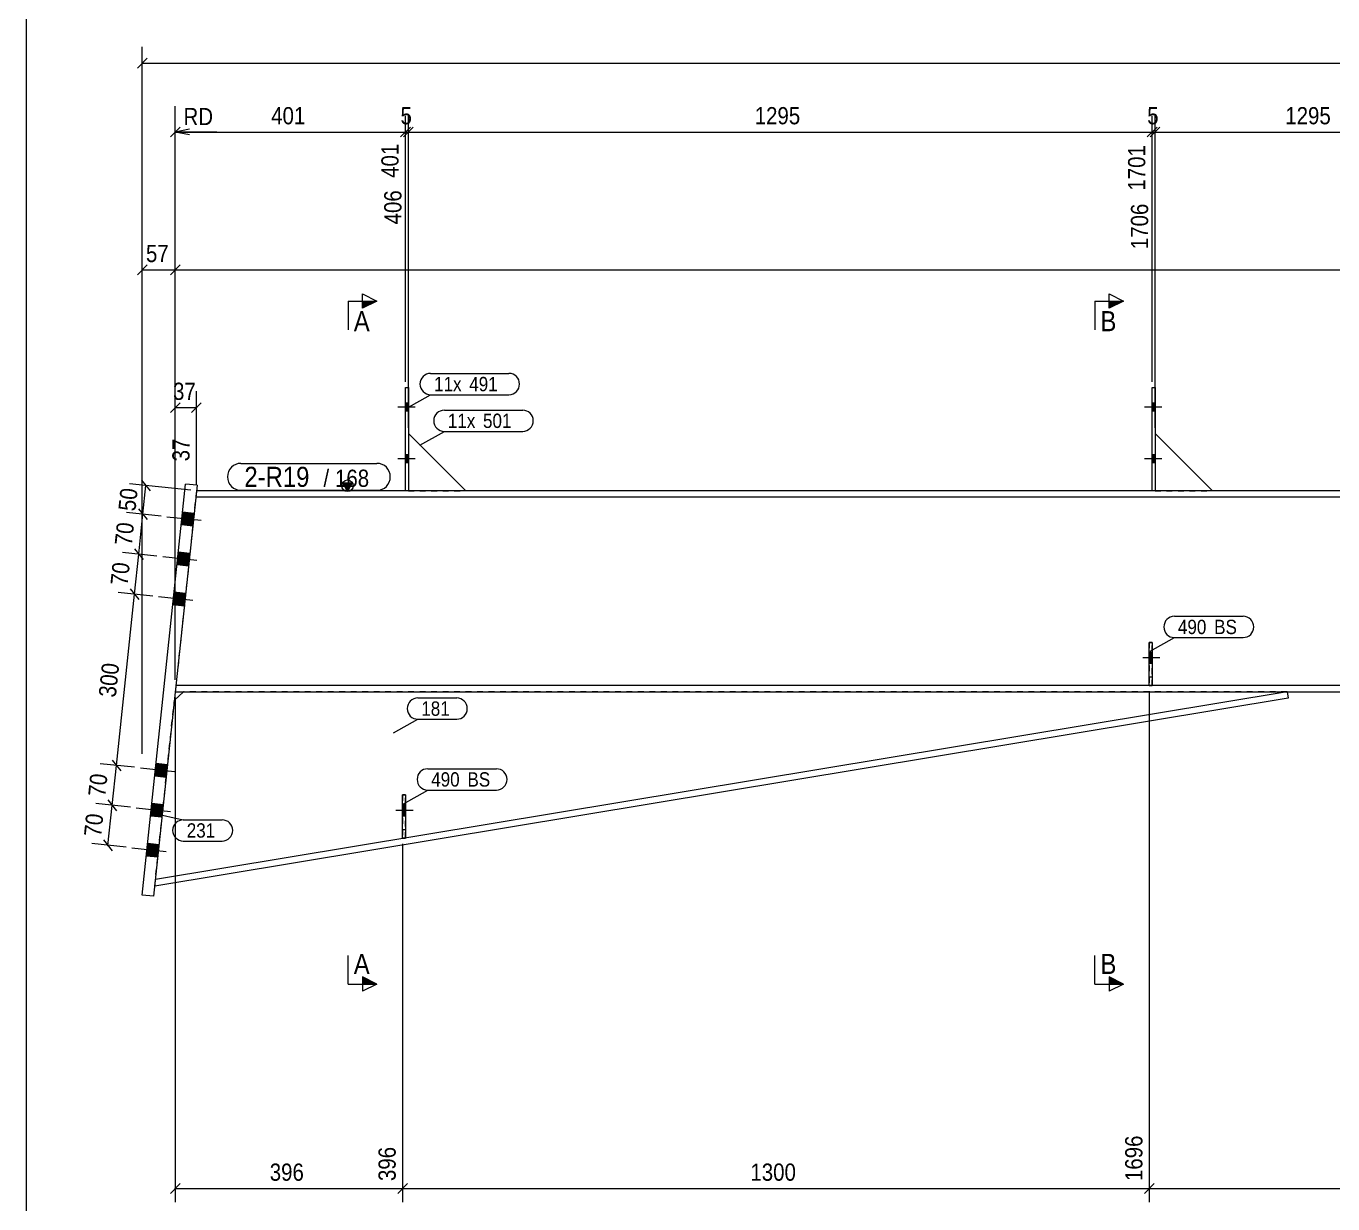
# Model space of a CAD drawing. Header units: millimetres. Extents: x 2 to 825, y 1 to 579.
# Drawn here: x 5 to 232.5, y 218.7 to 423.9 of the extents above; entities that cross this region are included whole.
import ezdxf

# ---------------------------------------------------------------- set-up
doc = ezdxf.new("R2010")
doc.units = ezdxf.units.MM
for name, pattern in [('XKITLINE00', [0]), ('XKITLINE01', [4, 1, -1, 1, -1]), ('XKITLINE02', [4, 2, -2])]:
    doc.linetypes.add(name, pattern=pattern)
for name, color, linetype, lineweight in [('Bolt', 3, 'Continuous', 0), ('Dimensions', 7, 'Continuous', 0), ('DrawingSheet', 5, 'Continuous', 0), ('Part', 2, 'Continuous', 0), ('PartMark', 7, 'Continuous', 0), ('Section', 6, 'Continuous', 0)]:
    doc.layers.add(name, color=color, linetype=linetype, lineweight=lineweight)
doc.styles.add('ARIAL', font='ARIAL.TTF')

# ---------------------------------------------------------------- blocks, each defined once
blk = doc.blocks.new('*A14')
at = {"layer": 'Bolt', "color": 3, "linetype": 'XKITLINE02', "lineweight": 0}
for p, q in [((201.04, 314.8), (200.54, 314.8)), ((202.39, 313.82), (199.39, 313.82)), ((201.04, 312.84), (200.54, 312.84))]:
    blk.add_line(p, q, dxfattribs=at)
blk = doc.blocks.new('*A15')
at = {"layer": 'Bolt'}
blk.add_hatch(color=3, dxfattribs=at).paths.add_polyline_path([(201.04, 312.84), (200.54, 312.84), (200.54, 314.8), (201.04, 314.8)], flags=17)
at = {"layer": 'Bolt', "color": 3, "linetype": 'XKITLINE00', "lineweight": 0}
for p, q in [((201.04, 314.8), (200.54, 314.8)), ((202.39, 313.82), (199.39, 313.82)), ((201.04, 312.84), (200.54, 312.84))]:
    blk.add_line(p, q, dxfattribs=at)
blk = doc.blocks.new('*A17')
at = {"layer": 'Bolt'}
for points in [[(34.01, 336.85), (32.02, 337.06), (32.25, 339.25), (34.24, 339.04)], [(34.01, 336.85), (32.02, 337.06), (32.25, 339.25), (34.24, 339.04)], [(33.28, 329.89), (31.29, 330.1), (31.52, 332.29), (33.51, 332.08)], [(33.28, 329.89), (31.29, 330.1), (31.52, 332.29), (33.51, 332.08)], [(32.54, 322.93), (30.55, 323.14), (30.78, 325.33), (32.77, 325.12)], [(32.54, 322.93), (30.55, 323.14), (30.78, 325.33), (32.77, 325.12)], [(29.39, 293.09), (27.41, 293.3), (27.64, 295.49), (29.63, 295.28)], [(29.39, 293.09), (27.41, 293.3), (27.64, 295.49), (29.63, 295.28)], [(28.66, 286.13), (26.67, 286.34), (26.9, 288.53), (28.89, 288.32)], [(28.66, 286.13), (26.67, 286.34), (26.9, 288.53), (28.89, 288.32)], [(27.93, 279.17), (25.94, 279.38), (26.17, 281.57), (28.16, 281.36)], [(27.93, 279.17), (25.94, 279.38), (26.17, 281.57), (28.16, 281.36)]]:
    blk.add_hatch(color=3, dxfattribs=at).paths.add_polyline_path(points, flags=17)
at = {"layer": 'Bolt', "color": 3, "linetype": 'XKITLINE00', "lineweight": 0}
for p, q in [((32.25, 339.25), (34.24, 339.04)), ((32.25, 339.25), (34.24, 339.04)), ((29.5, 338.43), (35.47, 337.8)), ((29.5, 338.43), (35.47, 337.8)), ((32.02, 337.06), (34.01, 336.85)), ((32.02, 337.06), (34.01, 336.85)), ((31.52, 332.29), (33.51, 332.08)), ((31.52, 332.29), (33.51, 332.08)), ((28.77, 331.47), (34.73, 330.84)), ((28.77, 331.47), (34.73, 330.84)), ((31.29, 330.1), (33.28, 329.89)), ((31.29, 330.1), (33.28, 329.89)), ((30.78, 325.33), (32.77, 325.12)), ((30.78, 325.33), (32.77, 325.12)), ((28.03, 324.51), (34, 323.88)), ((28.03, 324.51), (34, 323.88)), ((30.55, 323.14), (32.54, 322.93)), ((30.55, 323.14), (32.54, 322.93)), ((24.89, 294.68), (30.85, 294.05)), ((24.89, 294.68), (30.85, 294.05)), ((27.64, 295.49), (29.63, 295.28)), ((27.64, 295.49), (29.63, 295.28)), ((27.41, 293.3), (29.39, 293.09)), ((27.41, 293.3), (29.39, 293.09)), ((24.15, 287.71), (30.12, 287.08)), ((24.15, 287.71), (30.12, 287.08)), ((26.9, 288.53), (28.89, 288.32)), ((26.9, 288.53), (28.89, 288.32)), ((26.67, 286.34), (28.66, 286.13)), ((26.67, 286.34), (28.66, 286.13)), ((23.42, 280.75), (29.38, 280.12)), ((23.42, 280.75), (29.38, 280.12)), ((26.17, 281.57), (28.16, 281.36)), ((26.17, 281.57), (28.16, 281.36)), ((25.94, 279.38), (27.93, 279.17)), ((25.94, 279.38), (27.93, 279.17))]:
    blk.add_line(p, q, dxfattribs=at)
blk = doc.blocks.new('*A18')
at = {"layer": 'Part'}
blk.add_hatch(color=2, dxfattribs=at).paths.add_polyline_path([(60.16, 344.32), (61.76, 344.32), (60.96, 342.92)], flags=17)
at = {"layer": 'Part', "color": 2, "linetype": 'XKITLINE00', "lineweight": 0}
for p, q in [((60.96, 342.92), (60.16, 344.32)), ((60.16, 344.32), (61.76, 344.32)), ((61.76, 344.32), (60.96, 342.92)), ((239.7, 341.82), (34.53, 341.82)), ((239.7, 342.92), (34.65, 342.92)), ((30.96, 307.92), (239.7, 307.92)), ((239.7, 309.02), (31.07, 309.02))]:
    blk.add_line(p, q, dxfattribs=at)
at = {"layer": 'Part', "color": 7, "linetype": 'XKITLINE01', "lineweight": 0}
blk.add_line((34.65, 342.92), (30.96, 307.92), dxfattribs=at)
at = {"layer": 'Part', "color": 2, "linetype": 'XKITLINE00', "lineweight": 0}
blk.add_circle((60.96, 343.82), 1, dxfattribs=at)
blk = doc.blocks.new('*A29')
at = {"layer": 'Part', "color": 2, "linetype": 'XKITLINE00', "lineweight": 0}
for p, q in [((201.04, 342.92), (201.04, 360.92)), ((201.04, 360.92), (201.54, 360.92)), ((201.54, 360.92), (201.54, 342.92))]:
    blk.add_line(p, q, dxfattribs=at)
at = {"layer": 'Part', "color": 7, "linetype": 'XKITLINE01', "lineweight": 0}
blk.add_line((201.54, 342.92), (201.04, 342.92), dxfattribs=at)
blk = doc.blocks.new('*A30')
at = {"layer": 'Part', "color": 2, "linetype": 'XKITLINE00', "lineweight": 0}
blk.add_line((211.54, 342.92), (201.54, 352.92), dxfattribs=at)
at = {"layer": 'Part', "color": 7, "linetype": 'XKITLINE01', "lineweight": 0}
for p, q in [((201.54, 352.92), (201.54, 342.92)), ((201.54, 342.92), (211.54, 342.92))]:
    blk.add_line(p, q, dxfattribs=at)
blk = doc.blocks.new('*A31')
at = {"layer": 'Part', "color": 2, "linetype": 'XKITLINE00', "lineweight": 0}
for p, q in [((71.04, 342.92), (71.04, 360.92)), ((71.04, 360.92), (71.54, 360.92)), ((71.54, 360.92), (71.54, 342.92))]:
    blk.add_line(p, q, dxfattribs=at)
at = {"layer": 'Part', "color": 7, "linetype": 'XKITLINE01', "lineweight": 0}
blk.add_line((71.54, 342.92), (71.04, 342.92), dxfattribs=at)
blk = doc.blocks.new('*A32')
at = {"layer": 'Part', "color": 2, "linetype": 'XKITLINE00', "lineweight": 0}
blk.add_line((81.54, 342.92), (71.54, 352.92), dxfattribs=at)
at = {"layer": 'Part', "color": 7, "linetype": 'XKITLINE01', "lineweight": 0}
for p, q in [((71.54, 352.92), (71.54, 342.92)), ((71.54, 342.92), (81.54, 342.92))]:
    blk.add_line(p, q, dxfattribs=at)
blk = doc.blocks.new('*A33')
at = {"layer": 'Part', "color": 7, "linetype": 'XKITLINE01', "lineweight": 0}
for p, q in [((70.54, 289.96), (70.54, 282.46)), ((71.04, 289.96), (70.54, 289.96)), ((71.04, 282.46), (71.04, 289.96)), ((70.54, 283.96), (71.04, 283.96)), ((70.54, 282.46), (71.04, 282.46))]:
    blk.add_line(p, q, dxfattribs=at)
blk = doc.blocks.new('*A34')
at = {"layer": 'Part', "color": 2, "linetype": 'XKITLINE00', "lineweight": 0}
for p, q in [((70.54, 282.46), (70.54, 289.96)), ((70.54, 289.96), (71.04, 289.96)), ((71.04, 289.96), (71.04, 282.46)), ((71.04, 282.46), (70.54, 282.46))]:
    blk.add_line(p, q, dxfattribs=at)
at = {"layer": 'Part', "color": 7, "linetype": 'XKITLINE01', "lineweight": 0}
blk.add_line((70.54, 283.96), (71.04, 283.96), dxfattribs=at)
blk = doc.blocks.new('*A51')
at = {"layer": 'Part', "color": 7, "linetype": 'XKITLINE01', "lineweight": 0}
for p, q in [((200.54, 316.52), (200.54, 309.02)), ((201.04, 316.52), (200.54, 316.52)), ((201.04, 309.02), (201.04, 316.52)), ((200.54, 310.52), (201.04, 310.52)), ((200.54, 309.02), (201.04, 309.02))]:
    blk.add_line(p, q, dxfattribs=at)
blk = doc.blocks.new('*A52')
at = {"layer": 'Part', "color": 2, "linetype": 'XKITLINE00', "lineweight": 0}
for p, q in [((200.54, 309.02), (200.54, 316.52)), ((200.54, 316.52), (201.04, 316.52)), ((201.04, 316.52), (201.04, 309.02))]:
    blk.add_line(p, q, dxfattribs=at)
at = {"layer": 'Part', "color": 7, "linetype": 'XKITLINE01', "lineweight": 0}
for p, q in [((200.54, 310.52), (201.04, 310.52)), ((201.04, 309.02), (200.54, 309.02))]:
    blk.add_line(p, q, dxfattribs=at)
blk = doc.blocks.new('*A55')
at = {"layer": 'Part', "color": 2, "linetype": 'XKITLINE00', "lineweight": 0}
for p, q in [((25.21, 272.52), (32.77, 344.12)), ((34.75, 343.91), (27.2, 272.31)), ((34.75, 343.91), (32.77, 344.12)), ((27.2, 272.31), (25.21, 272.52))]:
    blk.add_line(p, q, dxfattribs=at)
blk = doc.blocks.new('*A56')
at = {"layer": 'Part', "color": 2, "linetype": 'XKITLINE00', "lineweight": 0}
for p, q in [((224.52, 307.92), (27.51, 275.24)), ((30.81, 306.47), (32.42, 307.92)), ((224.52, 307.92), (224.7, 306.83)), ((224.7, 306.83), (27.39, 274.1))]:
    blk.add_line(p, q, dxfattribs=at)
at = {"layer": 'Part', "color": 7, "linetype": 'XKITLINE01', "lineweight": 0}
for p, q in [((224.52, 307.92), (32.42, 307.92)), ((27.39, 274.1), (30.81, 306.47))]:
    blk.add_line(p, q, dxfattribs=at)
blk = doc.blocks.new('*A62')
at = {"layer": 'Bolt'}
for points in [[(201.04, 358.22), (201.54, 358.22), (201.54, 356.82), (201.04, 356.82)], [(201.04, 358.22), (201.54, 358.22), (201.54, 356.82), (201.04, 356.82)], [(201.04, 349.22), (201.54, 349.22), (201.54, 347.82), (201.04, 347.82)], [(201.04, 349.22), (201.54, 349.22), (201.54, 347.82), (201.04, 347.82)]]:
    blk.add_hatch(color=3, dxfattribs=at).paths.add_polyline_path(points, flags=17)
at = {"layer": 'Bolt', "color": 3, "linetype": 'XKITLINE00', "lineweight": 0}
for p, q in [((202.7, 357.52), (199.7, 357.52)), ((202.7, 357.52), (199.7, 357.52)), ((201.54, 358.22), (201.04, 358.22)), ((201.54, 358.22), (201.04, 358.22)), ((201.54, 356.82), (201.04, 356.82)), ((201.54, 356.82), (201.04, 356.82)), ((202.7, 348.52), (199.7, 348.52)), ((202.7, 348.52), (199.7, 348.52)), ((201.54, 349.22), (201.04, 349.22)), ((201.54, 349.22), (201.04, 349.22)), ((201.54, 347.82), (201.04, 347.82)), ((201.54, 347.82), (201.04, 347.82))]:
    blk.add_line(p, q, dxfattribs=at)
blk = doc.blocks.new('*A63')
at = {"layer": 'Bolt'}
for points in [[(71.04, 358.22), (71.54, 358.22), (71.54, 356.82), (71.04, 356.82)], [(71.04, 358.22), (71.54, 358.22), (71.54, 356.82), (71.04, 356.82)], [(71.04, 349.22), (71.54, 349.22), (71.54, 347.82), (71.04, 347.82)], [(71.04, 349.22), (71.54, 349.22), (71.54, 347.82), (71.04, 347.82)]]:
    blk.add_hatch(color=3, dxfattribs=at).paths.add_polyline_path(points, flags=17)
at = {"layer": 'Bolt', "color": 3, "linetype": 'XKITLINE00', "lineweight": 0}
for p, q in [((72.7, 357.52), (69.7, 357.52)), ((72.7, 357.52), (69.7, 357.52)), ((71.54, 358.22), (71.04, 358.22)), ((71.54, 358.22), (71.04, 358.22)), ((71.54, 356.82), (71.04, 356.82)), ((71.54, 356.82), (71.04, 356.82)), ((72.7, 348.52), (69.7, 348.52)), ((72.7, 348.52), (69.7, 348.52)), ((71.54, 349.22), (71.04, 349.22)), ((71.54, 349.22), (71.04, 349.22)), ((71.54, 347.82), (71.04, 347.82)), ((71.54, 347.82), (71.04, 347.82))]:
    blk.add_line(p, q, dxfattribs=at)
blk = doc.blocks.new('*A64')
at = {"layer": 'Bolt', "color": 3, "linetype": 'XKITLINE02', "lineweight": 0}
for p, q in [((72.39, 287.26), (69.39, 287.26)), ((71.04, 288.24), (70.54, 288.24)), ((71.04, 286.28), (70.54, 286.28))]:
    blk.add_line(p, q, dxfattribs=at)
blk = doc.blocks.new('*A65')
at = {"layer": 'Bolt'}
blk.add_hatch(color=3, dxfattribs=at).paths.add_polyline_path([(71.04, 286.28), (70.54, 286.28), (70.54, 288.24), (71.04, 288.24)], flags=17)
at = {"layer": 'Bolt', "color": 3, "linetype": 'XKITLINE00', "lineweight": 0}
for p, q in [((72.39, 287.26), (69.39, 287.26)), ((71.04, 288.24), (70.54, 288.24)), ((71.04, 286.28), (70.54, 286.28))]:
    blk.add_line(p, q, dxfattribs=at)
blk = doc.blocks.new('*A176')
at = {"layer": 'DrawingSheet', "color": 5, "linetype": 'XKITLINE00', "lineweight": 0}
blk.add_line((5, 579), (5, 5), dxfattribs=at)
blk = doc.blocks.new('*A184')
at = {"layer": 'Dimensions', "color": 7, "linetype": 'XKITLINE00', "lineweight": 0}
for p, q in [((25.21, 297.15), (25.21, 420.27)), ((26.06, 418.27), (24.37, 416.57)), ((25.21, 417.42), (753.48, 417.42))]:
    blk.add_line(p, q, dxfattribs=at)
at = {"layer": 'Dimensions', "color": 3}
blk.add_point((25.21, 417.42), dxfattribs=at)
blk = doc.blocks.new('*A185')
at = {"layer": 'Dimensions', "color": 7, "linetype": 'XKITLINE00', "lineweight": 0}
for p, q in [((26.06, 382.27), (24.37, 380.57)), ((25.21, 297.15), (25.21, 384.27)), ((31.81, 382.27), (30.11, 380.57)), ((30.96, 310.02), (30.96, 384.27)), ((25.21, 381.42), (30.96, 381.42))]:
    blk.add_line(p, q, dxfattribs=at)
at = {"layer": 'Dimensions', "color": 3}
for p in [(25.21, 381.42), (30.96, 381.42)]:
    blk.add_point(p, dxfattribs=at)
at = {"layer": 'Dimensions', "color": 3, "style": 'ARIAL', "width": 0.85}
blk.add_text('57', height=3, dxfattribs=at).set_placement((25.86, 382.77))
blk = doc.blocks.new('*A186')
at = {"layer": 'Dimensions', "color": 7, "linetype": 'XKITLINE00', "lineweight": 0}
for p, q in [((28.51, 338.54), (22.5, 339.17)), ((24.58, 339.81), (26.09, 337.94)), ((24.6, 331.91), (25.33, 338.87)), ((27.77, 331.58), (21.76, 332.21)), ((23.84, 332.84), (25.35, 330.98))]:
    blk.add_line(p, q, dxfattribs=at)
at = {"layer": 'Dimensions', "color": 3}
for p in [(25.33, 338.87), (24.6, 331.91)]:
    blk.add_point(p, dxfattribs=at)
at = {"layer": 'Dimensions', "color": 3, "style": 'ARIAL', "width": 0.85}
blk.add_text('70', height=3, rotation=83.9784, dxfattribs=at).set_placement((23.39, 333.32))
blk = doc.blocks.new('*A187')
at = {"layer": 'Dimensions', "color": 7, "linetype": 'XKITLINE00', "lineweight": 0}
for p, q in [((33.66, 343.02), (23.02, 344.14)), ((25.1, 344.78), (26.61, 342.91)), ((25.33, 338.87), (25.86, 343.85)), ((28.51, 338.54), (22.5, 339.17)), ((24.58, 339.81), (26.09, 337.94))]:
    blk.add_line(p, q, dxfattribs=at)
at = {"layer": 'Dimensions', "color": 3}
for p in [(25.86, 343.85), (25.33, 338.87)]:
    blk.add_point(p, dxfattribs=at)
at = {"layer": 'Dimensions', "color": 3, "style": 'ARIAL', "width": 0.85}
blk.add_text('50', height=3, rotation=83.9784, dxfattribs=at).set_placement((24.02, 339.29))
blk = doc.blocks.new('*A188')
at = {"layer": 'PartMark', "color": 7, "linetype": 'XKITLINE00', "lineweight": 0}
for p, q in [((27.16, 286.78), (32.36, 285.63)), ((32.36, 285.63), (39.12, 285.63)), ((32.36, 281.93), (39.12, 281.93))]:
    blk.add_line(p, q, dxfattribs=at)
for centre, start, end in [((32.36, 283.78), 90, 270), ((39.12, 283.78), 270, 90)]:
    blk.add_arc(centre, 1.85, start, end, dxfattribs=at)
at = {"layer": 'PartMark', "color": 3, "style": 'ARIAL', "width": 0.85}
blk.add_text('231', height=2.5, dxfattribs=at).set_placement((32.96, 282.53))
blk = doc.blocks.new('*A190')
at = {"layer": 'Dimensions', "color": 7, "linetype": 'XKITLINE00', "lineweight": 0}
for p, q in [((19.23, 289.09), (20.74, 287.22)), ((23.16, 287.82), (17.15, 288.45)), ((19.25, 281.19), (19.98, 288.15)), ((18.49, 282.13), (20, 280.26)), ((22.42, 280.86), (16.41, 281.49))]:
    blk.add_line(p, q, dxfattribs=at)
at = {"layer": 'Dimensions', "color": 3}
for p in [(19.98, 288.15), (19.25, 281.19)]:
    blk.add_point(p, dxfattribs=at)
at = {"layer": 'Dimensions', "color": 3, "style": 'ARIAL', "width": 0.85}
blk.add_text('70', height=3, rotation=83.9784, dxfattribs=at).set_placement((18.04, 282.6))
blk = doc.blocks.new('*A191')
at = {"layer": 'Dimensions', "color": 7, "linetype": 'XKITLINE00', "lineweight": 0}
for p, q in [((19.96, 296.05), (21.47, 294.18)), ((23.89, 294.78), (17.88, 295.41)), ((19.98, 288.15), (20.72, 295.12)), ((19.23, 289.09), (20.74, 287.22)), ((23.16, 287.82), (17.15, 288.45))]:
    blk.add_line(p, q, dxfattribs=at)
at = {"layer": 'Dimensions', "color": 3}
for p in [(20.72, 295.12), (19.98, 288.15)]:
    blk.add_point(p, dxfattribs=at)
at = {"layer": 'Dimensions', "color": 3, "style": 'ARIAL', "width": 0.85}
blk.add_text('70', height=3, rotation=83.9784, dxfattribs=at).set_placement((18.77, 289.56))
blk = doc.blocks.new('*A192')
at = {"layer": 'Dimensions', "color": 7, "linetype": 'XKITLINE00', "lineweight": 0}
for p, q in [((23.11, 325.88), (24.62, 324.02)), ((20.72, 295.12), (23.86, 324.95)), ((27.04, 324.61), (21.03, 325.25)), ((19.96, 296.05), (21.47, 294.18)), ((23.89, 294.78), (17.88, 295.41))]:
    blk.add_line(p, q, dxfattribs=at)
at = {"layer": 'Dimensions', "color": 3}
for p in [(23.86, 324.95), (20.72, 295.12)]:
    blk.add_point(p, dxfattribs=at)
at = {"layer": 'Dimensions', "color": 3, "style": 'ARIAL', "width": 0.85}
blk.add_text('300', height=3, rotation=83.9784, dxfattribs=at).set_placement((20.6, 306.86))
blk = doc.blocks.new('*A193')
at = {"layer": 'Dimensions', "color": 7, "linetype": 'XKITLINE00', "lineweight": 0}
for p, q in [((27.77, 331.58), (21.76, 332.21)), ((23.84, 332.84), (25.35, 330.98)), ((23.86, 324.95), (24.6, 331.91)), ((23.11, 325.88), (24.62, 324.02)), ((27.04, 324.61), (21.03, 325.25))]:
    blk.add_line(p, q, dxfattribs=at)
at = {"layer": 'Dimensions', "color": 3}
for p in [(24.6, 331.91), (23.86, 324.95)]:
    blk.add_point(p, dxfattribs=at)
at = {"layer": 'Dimensions', "color": 3, "style": 'ARIAL', "width": 0.85}
blk.add_text('70', height=3, rotation=83.9784, dxfattribs=at).set_placement((22.65, 326.36))
blk = doc.blocks.new('*A194')
at = {"layer": 'Dimensions', "color": 7, "linetype": 'XKITLINE00', "lineweight": 0}
for p, q in [((31.81, 382.27), (30.11, 380.57)), ((30.96, 310.02), (30.96, 384.27)), ((30.96, 381.42), (751.38, 381.42))]:
    blk.add_line(p, q, dxfattribs=at)
at = {"layer": 'Dimensions', "color": 3}
blk.add_point((30.96, 381.42), dxfattribs=at)
blk = doc.blocks.new('*A207')
at = {"layer": 'Dimensions', "color": 7, "linetype": 'XKITLINE00', "lineweight": 0}
for p, q in [((30.96, 310.02), (30.96, 360.27)), ((34.65, 343.92), (34.65, 360.27)), ((31.81, 358.27), (30.11, 356.57)), ((30.96, 357.42), (34.65, 357.42)), ((35.5, 358.27), (33.8, 356.57))]:
    blk.add_line(p, q, dxfattribs=at)
at = {"layer": 'Dimensions', "color": 3}
for p in [(30.96, 357.42), (34.65, 357.42)]:
    blk.add_point(p, dxfattribs=at)
at = {"layer": 'Dimensions', "color": 3, "style": 'ARIAL', "width": 0.85}
blk.add_text('37', height=3, dxfattribs=at).set_placement((30.58, 358.77))
blk.add_text('37', height=3, rotation=90.0002, dxfattribs=at).set_placement((33.45, 348.07))
blk = doc.blocks.new('*A209')
at = {"layer": 'PartMark', "color": 7, "linetype": 'XKITLINE00', "lineweight": 0}
for p, q in [((73.19, 306.86), (79.96, 306.86)), ((68.95, 300.77), (73.19, 303.16)), ((73.19, 303.16), (79.96, 303.16))]:
    blk.add_line(p, q, dxfattribs=at)
for centre, start, end in [((73.19, 305.01), 90, 270), ((79.96, 305.01), 270, 90)]:
    blk.add_arc(centre, 1.85, start, end, dxfattribs=at)
at = {"layer": 'PartMark', "color": 3, "style": 'ARIAL', "width": 0.85}
blk.add_text('181', height=2.5, dxfattribs=at).set_placement((73.79, 303.76))
blk = doc.blocks.new('*A212')
at = {"layer": 'PartMark', "color": 7, "linetype": 'XKITLINE00', "lineweight": 0}
for p, q in [((42.4, 347.72), (66.05, 347.72)), ((42.4, 343.02), (66.05, 343.02))]:
    blk.add_line(p, q, dxfattribs=at)
for centre, start, end in [((42.4, 345.37), 90, 270), ((66.05, 345.37), 270, 90)]:
    blk.add_arc(centre, 2.35, start, end, dxfattribs=at)
at = {"layer": 'PartMark', "color": 1, "style": 'ARIAL', "width": 0.85}
blk.add_text('2-R19', height=3.5, dxfattribs=at).set_placement((43, 343.62))
at = {"layer": 'PartMark', "color": 3, "style": 'ARIAL', "width": 0.85}
for s, p in [('/', (56.76, 343.62)), ('168', (58.77, 343.62))]:
    blk.add_text(s, height=3, dxfattribs=at).set_placement(p)
blk = doc.blocks.new('*A213')
at = {"layer": 'PartMark', "color": 7, "linetype": 'XKITLINE00', "lineweight": 0}
for p, q in [((77.82, 356.98), (91.45, 356.98)), ((73.57, 350.89), (77.82, 353.28)), ((77.82, 353.28), (91.45, 353.28))]:
    blk.add_line(p, q, dxfattribs=at)
for centre, start, end in [((77.82, 355.13), 90, 270), ((91.45, 355.13), 270, 90)]:
    blk.add_arc(centre, 1.85, start, end, dxfattribs=at)
at = {"layer": 'PartMark', "color": 3, "style": 'ARIAL', "width": 0.85}
for s, p in [('11x', (78.42, 353.88)), ('501', (84.54, 353.88))]:
    blk.add_text(s, height=2.5, dxfattribs=at).set_placement(p)
blk = doc.blocks.new('*A214')
at = {"layer": 'PartMark', "color": 7, "linetype": 'XKITLINE00', "lineweight": 0}
for p, q in [((75.42, 363.38), (89.05, 363.38)), ((71.17, 357.29), (75.42, 359.68)), ((75.42, 359.68), (89.05, 359.68))]:
    blk.add_line(p, q, dxfattribs=at)
for centre, start, end in [((75.42, 361.53), 90, 270), ((89.05, 361.53), 270, 90)]:
    blk.add_arc(centre, 1.85, start, end, dxfattribs=at)
at = {"layer": 'PartMark', "color": 3, "style": 'ARIAL', "width": 0.85}
for s, p in [('11x', (76.02, 360.28)), ('491', (82.14, 360.28))]:
    blk.add_text(s, height=2.5, dxfattribs=at).set_placement(p)
blk = doc.blocks.new('*A219')
at = {"layer": 'PartMark', "color": 7, "linetype": 'XKITLINE00', "lineweight": 0}
for p, q in [((204.92, 321.08), (216.88, 321.08)), ((200.67, 314.99), (204.92, 317.38)), ((204.92, 317.38), (216.88, 317.38))]:
    blk.add_line(p, q, dxfattribs=at)
for centre, start, end in [((204.92, 319.23), 90, 270), ((216.88, 319.23), 270, 90)]:
    blk.add_arc(centre, 1.85, start, end, dxfattribs=at)
at = {"layer": 'PartMark', "color": 3, "style": 'ARIAL', "width": 0.85}
for s, p in [('490', (205.52, 317.98)), ('BS', (211.83, 317.98))]:
    blk.add_text(s, height=2.5, dxfattribs=at).set_placement(p)
blk = doc.blocks.new('*A220')
at = {"layer": 'PartMark', "color": 7, "linetype": 'XKITLINE00', "lineweight": 0}
for p, q in [((74.92, 294.52), (86.88, 294.52)), ((70.67, 288.43), (74.92, 290.82)), ((74.92, 290.82), (86.88, 290.82))]:
    blk.add_line(p, q, dxfattribs=at)
for centre, start, end in [((74.92, 292.67), 90, 270), ((86.88, 292.67), 270, 90)]:
    blk.add_arc(centre, 1.85, start, end, dxfattribs=at)
at = {"layer": 'PartMark', "color": 3, "style": 'ARIAL', "width": 0.85}
for s, p in [('490', (75.52, 291.42)), ('BS', (81.83, 291.42))]:
    blk.add_text(s, height=2.5, dxfattribs=at).set_placement(p)
blk = doc.blocks.new('*A222')
at = {"layer": 'Section'}
for points in [[(63.54, 375.98), (66.04, 375.98), (63.54, 374.73)], [(63.54, 258.28), (66.04, 257.03), (63.54, 257.03)]]:
    blk.add_hatch(color=3, dxfattribs=at).paths.add_polyline_path(points, flags=17)
at = {"layer": 'Section', "color": 1, "linetype": 'XKITLINE00', "lineweight": 0}
for p, q in [((61.04, 375.98), (61.04, 370.98)), ((61.04, 375.98), (66.04, 375.98)), ((61.04, 257.03), (61.04, 262.03)), ((61.04, 257.03), (66.04, 257.03))]:
    blk.add_line(p, q, dxfattribs=at)
at = {"layer": 'Section', "color": 3, "linetype": 'XKITLINE00', "lineweight": 0}
for p, q in [((63.54, 374.73), (63.54, 377.23)), ((63.54, 377.23), (66.04, 375.98)), ((66.04, 375.98), (63.54, 374.73)), ((66.04, 257.03), (63.54, 258.28)), ((63.54, 258.28), (63.54, 255.78)), ((66.04, 257.03), (63.54, 255.78))]:
    blk.add_line(p, q, dxfattribs=at)
at = {"layer": 'Section', "color": 7, "style": 'ARIAL', "width": 0.85}
for p in [(62.04, 370.73), (62.04, 258.78)]:
    blk.add_text('A', height=3.5, dxfattribs=at).set_placement(p)
blk = doc.blocks.new('*A230')
at = {"layer": 'Section'}
for points in [[(193.54, 375.98), (196.04, 375.98), (193.54, 374.73)], [(193.54, 258.28), (196.04, 257.03), (193.54, 257.03)]]:
    blk.add_hatch(color=3, dxfattribs=at).paths.add_polyline_path(points, flags=17)
at = {"layer": 'Section', "color": 1, "linetype": 'XKITLINE00', "lineweight": 0}
for p, q in [((191.04, 375.98), (191.04, 370.98)), ((191.04, 375.98), (196.04, 375.98)), ((191.04, 257.03), (191.04, 262.03)), ((191.04, 257.03), (196.04, 257.03))]:
    blk.add_line(p, q, dxfattribs=at)
at = {"layer": 'Section', "color": 3, "linetype": 'XKITLINE00', "lineweight": 0}
for p, q in [((193.54, 374.73), (193.54, 377.23)), ((193.54, 377.23), (196.04, 375.98)), ((196.04, 375.98), (193.54, 374.73)), ((196.04, 257.03), (193.54, 258.28)), ((193.54, 258.28), (193.54, 255.78)), ((196.04, 257.03), (193.54, 255.78))]:
    blk.add_line(p, q, dxfattribs=at)
at = {"layer": 'Section', "color": 7, "style": 'ARIAL', "width": 0.85}
for p in [(192.04, 370.73), (192.04, 258.78)]:
    blk.add_text('B', height=3.5, dxfattribs=at).set_placement(p)
blk = doc.blocks.new('*A231')
at = {"layer": 'Dimensions', "color": 7, "linetype": 'XKITLINE00', "lineweight": 0}
for p, q in [((30.96, 306.92), (30.96, 219.02)), ((70.54, 281.46), (70.54, 219.02)), ((31.81, 222.27), (30.11, 220.57)), ((30.96, 221.42), (70.54, 221.42)), ((71.39, 222.27), (69.69, 220.57))]:
    blk.add_line(p, q, dxfattribs=at)
at = {"layer": 'Dimensions', "color": 3}
for p in [(30.96, 221.42), (70.54, 221.42)]:
    blk.add_point(p, dxfattribs=at)
at = {"layer": 'Dimensions', "color": 3, "style": 'ARIAL', "width": 0.85}
blk.add_text('396', height=3, rotation=90.0002, dxfattribs=at).set_placement((69.34, 222.72))
blk.add_text('396', height=3, dxfattribs=at).set_placement((47.41, 222.77))
blk = doc.blocks.new('*A232')
at = {"layer": 'Dimensions', "color": 7, "linetype": 'XKITLINE00', "lineweight": 0}
for p, q in [((200.54, 308.02), (200.54, 219.02)), ((70.54, 281.46), (70.54, 219.02)), ((71.39, 222.27), (69.69, 220.57)), ((70.54, 221.42), (200.54, 221.42)), ((201.39, 222.27), (199.69, 220.57))]:
    blk.add_line(p, q, dxfattribs=at)
at = {"layer": 'Dimensions', "color": 3}
for p in [(70.54, 221.42), (200.54, 221.42)]:
    blk.add_point(p, dxfattribs=at)
at = {"layer": 'Dimensions', "color": 3, "style": 'ARIAL', "width": 0.85}
blk.add_text('1696', height=3, rotation=90.0002, dxfattribs=at).set_placement((199.34, 222.72))
blk.add_text('1300', height=3, dxfattribs=at).set_placement((131.09, 222.77))
blk = doc.blocks.new('*A233')
at = {"layer": 'Dimensions', "color": 7, "linetype": 'XKITLINE00', "lineweight": 0}
for p, q in [((200.54, 308.02), (200.54, 219.02)), ((297.18, 308.02), (297.18, 219.02)), ((201.39, 222.27), (199.69, 220.57)), ((200.54, 221.42), (297.18, 221.42)), ((298.03, 222.27), (296.33, 220.57))]:
    blk.add_line(p, q, dxfattribs=at)
at = {"layer": 'Dimensions', "color": 3}
for p in [(200.54, 221.42), (297.18, 221.42)]:
    blk.add_point(p, dxfattribs=at)
at = {"layer": 'Dimensions', "color": 3, "style": 'ARIAL', "width": 0.85}
blk.add_text('4296', height=3, rotation=90.0002, dxfattribs=at).set_placement((295.98, 222.72))
blk.add_text('2600', height=3, dxfattribs=at).set_placement((244.41, 222.77))
blk = doc.blocks.new('*A237')
at = {"layer": 'Dimensions', "color": 7, "linetype": 'XKITLINE00', "lineweight": 0}
for p, q in [((30.96, 310.02), (30.96, 409.92)), ((30.96, 310.02), (30.96, 408.27)), ((71.04, 361.92), (71.04, 408.27)), ((31.81, 406.27), (30.11, 404.57)), ((33.46, 405.92), (30.96, 405.42)), ((30.96, 405.42), (71.04, 405.42)), ((33.46, 404.92), (30.96, 405.42)), ((38.18, 405.42), (30.96, 405.42)), ((71.89, 406.27), (70.19, 404.57))]:
    blk.add_line(p, q, dxfattribs=at)
at = {"layer": 'Dimensions', "color": 3}
for p in [(30.96, 405.42), (71.04, 405.42)]:
    blk.add_point(p, dxfattribs=at)
at = {"layer": 'Dimensions', "color": 7}
blk.add_point((30.96, 405.42), dxfattribs=at)
at = {"layer": 'Dimensions', "color": 3, "style": 'ARIAL', "width": 0.85}
for s, p in [('RD', (32.4, 406.62)), ('401', (47.66, 406.77))]:
    blk.add_text(s, height=3, dxfattribs=at).set_placement(p)
blk.add_text('401', height=3, rotation=90.0002, dxfattribs=at).set_placement((69.84, 397.44))
blk = doc.blocks.new('*A238')
at = {"layer": 'Dimensions', "color": 7, "linetype": 'XKITLINE00', "lineweight": 0}
for p, q in [((71.04, 361.92), (71.04, 408.27)), ((71.54, 353.92), (71.54, 408.27)), ((71.89, 406.27), (70.19, 404.57)), ((72.39, 406.27), (70.69, 404.57)), ((71.04, 405.42), (71.54, 405.42))]:
    blk.add_line(p, q, dxfattribs=at)
at = {"layer": 'Dimensions', "color": 3}
for p in [(71.04, 405.42), (71.54, 405.42)]:
    blk.add_point(p, dxfattribs=at)
at = {"layer": 'Dimensions', "color": 3, "style": 'ARIAL', "width": 0.85}
blk.add_text('5', height=3, dxfattribs=at).set_placement((70.18, 406.77))
blk.add_text('406', height=3, rotation=90.0002, dxfattribs=at).set_placement((70.34, 389.34))
blk = doc.blocks.new('*A239')
at = {"layer": 'Dimensions', "color": 7, "linetype": 'XKITLINE00', "lineweight": 0}
for p, q in [((71.54, 353.92), (71.54, 408.27)), ((201.04, 361.92), (201.04, 408.27)), ((72.39, 406.27), (70.69, 404.57)), ((71.54, 405.42), (201.04, 405.42)), ((201.89, 406.27), (200.19, 404.57))]:
    blk.add_line(p, q, dxfattribs=at)
at = {"layer": 'Dimensions', "color": 3}
for p in [(71.54, 405.42), (201.04, 405.42)]:
    blk.add_point(p, dxfattribs=at)
at = {"layer": 'Dimensions', "color": 3, "style": 'ARIAL', "width": 0.85}
blk.add_text('1295', height=3, dxfattribs=at).set_placement((131.84, 406.77))
blk.add_text('1701', height=3, rotation=90.0002, dxfattribs=at).set_placement((199.84, 395.22))
blk = doc.blocks.new('*A240')
at = {"layer": 'Dimensions', "color": 7, "linetype": 'XKITLINE00', "lineweight": 0}
for p, q in [((201.04, 361.92), (201.04, 408.27)), ((201.54, 353.92), (201.54, 408.27)), ((201.89, 406.27), (200.19, 404.57)), ((202.39, 406.27), (200.69, 404.57)), ((201.04, 405.42), (201.54, 405.42))]:
    blk.add_line(p, q, dxfattribs=at)
at = {"layer": 'Dimensions', "color": 3}
for p in [(201.04, 405.42), (201.54, 405.42)]:
    blk.add_point(p, dxfattribs=at)
at = {"layer": 'Dimensions', "color": 3, "style": 'ARIAL', "width": 0.85}
blk.add_text('5', height=3, dxfattribs=at).set_placement((200.18, 406.77))
blk.add_text('1706', height=3, rotation=90.0002, dxfattribs=at).set_placement((200.34, 385.02))
blk = doc.blocks.new('*A241')
at = {"layer": 'Dimensions', "color": 7, "linetype": 'XKITLINE00', "lineweight": 0}
for p, q in [((201.54, 353.92), (201.54, 408.27)), ((255.78, 361.92), (255.78, 408.27)), ((202.39, 406.27), (200.69, 404.57)), ((201.54, 405.42), (255.78, 405.42)), ((256.63, 406.27), (254.93, 404.57))]:
    blk.add_line(p, q, dxfattribs=at)
at = {"layer": 'Dimensions', "color": 3}
for p in [(201.54, 405.42), (255.78, 405.42)]:
    blk.add_point(p, dxfattribs=at)
at = {"layer": 'Dimensions', "color": 3, "style": 'ARIAL', "width": 0.85}
blk.add_text('1295', height=3, dxfattribs=at).set_placement((224.21, 406.77))
blk.add_text('3001', height=3, rotation=90.0002, dxfattribs=at).set_placement((254.58, 395.22))

msp = doc.modelspace()

# ---------------------------------------------------------------- block references
at = {"lineweight": 0}
for name in ['*A176', '*A184', '*A237', '*A238', '*A239', '*A240', '*A241', '*A185', '*A194', '*A222', '*A230', '*A207', '*A214', '*A31', '*A29', '*A63', '*A62', '*A213', '*A32', '*A30', '*A212', '*A187', '*A55', '*A186', '*A17', '*A193', '*A192', '*A219', '*A51', '*A52', '*A14', '*A15', '*A56', '*A232', '*A233', '*A231', '*A209', '*A191', '*A220', '*A190', '*A33', '*A34', '*A188', '*A64', '*A65']:
    msp.add_blockref(name, (0, 0), dxfattribs=at)
at = {"layer": 'Part', "lineweight": 0}
msp.add_blockref('*A18', (0, 0), dxfattribs=at)

doc.saveas('drawing.dxf')
